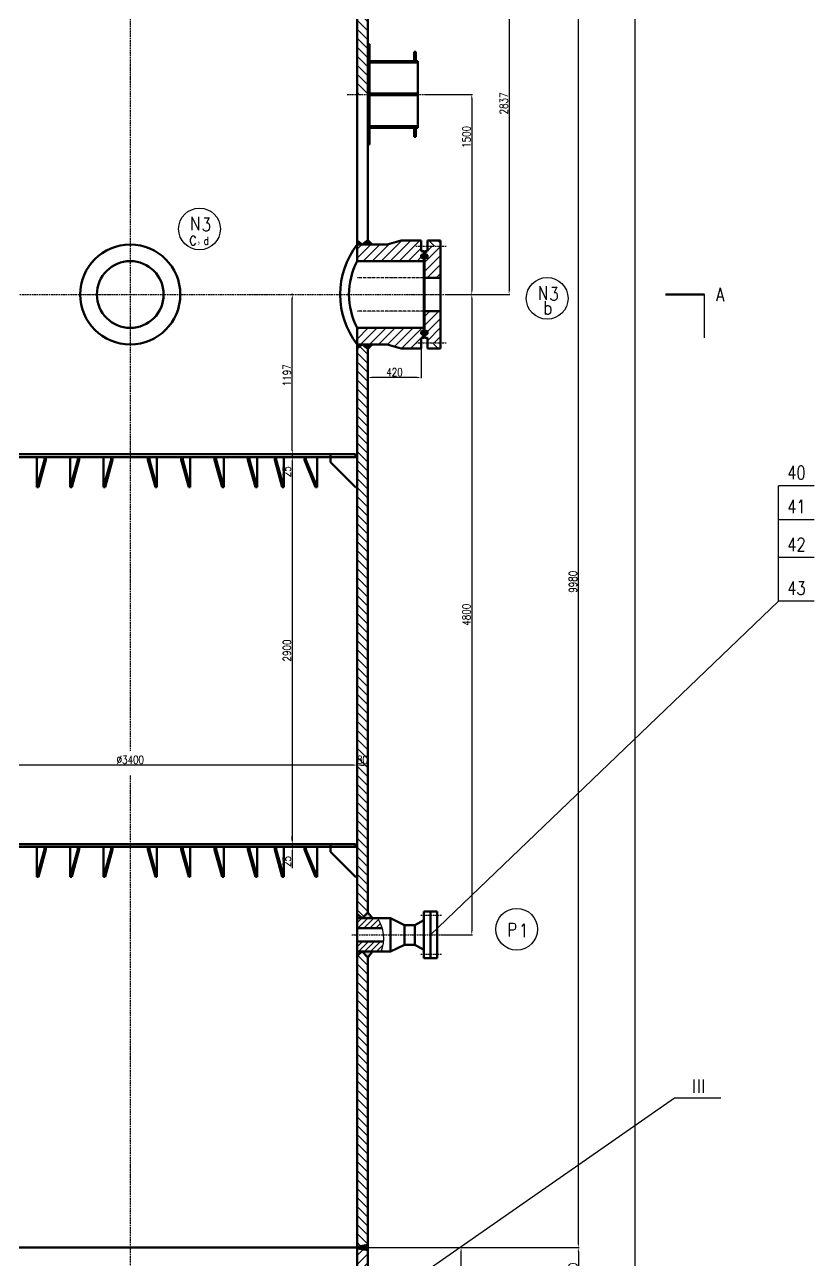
# Model space of a CAD drawing. Header units: millimetres. Extents: x -5045 to 12730, y -27160 to 3914.
# Drawn here: x 146 to 6062, y -10783 to -1523 of the extents above; entities that cross this region are included whole.
import ezdxf

# ---------------------------------------------------------------- set-up
doc = ezdxf.new("R2010")
doc.units = ezdxf.units.MM
doc.linetypes.add('ACAD_ISO05W100', pattern=[33, 24, -3, 0, -3, 0, -3])
doc.linetypes.add('ACAD_ISO10W100', pattern=[18, 12, -3, 0, -3])
for name, color, linetype in [('中心线', 1, 'ACAD_ISO10W100'), ('点划线', 4, 'ACAD_ISO05W100'), ('细实线', 3, 'Continuous')]:
    doc.layers.add(name, color=color, linetype=linetype)
doc.layers.add('轮廓线', color=6, linetype='Continuous', lineweight=50)
doc.styles.add('100', font='txt.shx', dxfattribs={"width": 0.8, "height": 100, "bigfont": 'gbcbig.shx'})
doc.styles.get("Standard").update_dxf_attribs({"font": 'txt.shx', "width": 0.8, "height": 60, "bigfont": 'gbcbig.shx'})
doc.dimstyles.new('ISO-25', dxfattribs={"dimtxt": 2.5, "dimasz": 30, "dimexe": 5, "dimexo": 2, "dimgap": 10, "dimtad": 1, "dimdsep": 46, "dimtxsty": 'Standard', "dimcen": 2.5, "dimadec": 0, "dimazin": 0, "dimtfac": 1, "dimtmove": 0, "dimatfit": 3, "dimfxl": 0, "dimarcsym": 0})
pattern_1 = [(45, (3730.025, -19757.98), (-33.67596, 33.67596), [])]
pattern_2 = [(135, (3730.025, -19757.98), (-33.67596, -33.67596), [])]

# ---------------------------------------------------------------- blocks, each defined once
blk = doc.blocks.new('*D4')
at = {"layer": 'Defpoints', "color": 0}
for p in [(2626.4, -708), (3294.8, -3545), (3775.4, -3545)]:
    blk.add_point(p, dxfattribs=at)
at = {"layer": '细实线', "color": 0, "lineweight": -2}
for p, q in [((2628.4, -708), (3780.4, -708)), ((3775.4, -738), (3775.4, -3515)), ((3296.8, -3545), (3780.4, -3545))]:
    blk.add_line(p, q, dxfattribs=at)
at = {"layer": '细实线', "color": 0}
for points in [[(3770.4, -738), (3780.4, -738), (3775.4, -708)], [(3770.4, -3515), (3780.4, -3515), (3775.4, -3545)]]:
    blk.add_solid(points, dxfattribs=at)
at = {"layer": '细实线', "color": 0, "insert": (3735.4, -2113), "char_height": 60, "attachment_point": 5, "rotation": 90}
blk.add_mtext('2837', dxfattribs=at)
blk = doc.blocks.new('*D6')
at = {"layer": 'Defpoints', "color": 0}
for p in [(3153.9, -2045), (3347, -3545), (3495.9, -3545)]:
    blk.add_point(p, dxfattribs=at)
at = {"layer": '细实线', "color": 0, "lineweight": -2}
for p, q in [((3155.9, -2045), (3500.9, -2045)), ((3495.9, -2075), (3495.9, -3515)), ((3349, -3545), (3500.9, -3545))]:
    blk.add_line(p, q, dxfattribs=at)
at = {"layer": '细实线', "color": 0}
for points in [[(3490.9, -2075), (3500.9, -2075), (3495.9, -2045)], [(3490.9, -3515), (3500.9, -3515), (3495.9, -3545)]]:
    blk.add_solid(points, dxfattribs=at)
at = {"layer": '细实线', "color": 0, "insert": (3455.9, -2363.8), "char_height": 60, "attachment_point": 5, "rotation": 90}
blk.add_mtext('1500', dxfattribs=at)
blk = doc.blocks.new('*D11')
at = {"layer": 'Defpoints', "color": 0}
for p in [(2545.1, -708), (4294.3, -708), (2636.7, -10688)]:
    blk.add_point(p, dxfattribs=at)
at = {"layer": '细实线', "color": 0, "lineweight": -2}
for p, q in [((2547.1, -708), (4299.3, -708)), ((4294.3, -10658), (4294.3, -738)), ((2638.7, -10688), (4299.3, -10688))]:
    blk.add_line(p, q, dxfattribs=at)
at = {"layer": '细实线', "color": 0}
for points in [[(4289.3, -738), (4299.3, -738), (4294.3, -708)], [(4289.3, -10658), (4299.3, -10658), (4294.3, -10688)]]:
    blk.add_solid(points, dxfattribs=at)
at = {"layer": '细实线', "color": 0, "insert": (4254.3, -5698), "char_height": 60, "attachment_point": 5, "rotation": 90}
blk.add_mtext('9980', dxfattribs=at)
blk = doc.blocks.new('*D12')
at = {"layer": 'Defpoints', "color": 0}
for p in [(2150.9, -3545), (2157.4, -3545), (2157.4, -4742)]:
    blk.add_point(p, dxfattribs=at)
at = {"layer": '细实线', "color": 0, "lineweight": -2}
for p, q in [((2155.4, -3545), (2145.9, -3545)), ((2150.9, -4712), (2150.9, -3575)), ((2155.4, -4742), (2145.9, -4742))]:
    blk.add_line(p, q, dxfattribs=at)
at = {"layer": '细实线', "color": 0}
for points in [[(2145.9, -3575), (2155.9, -3575), (2150.9, -3545)], [(2145.9, -4712), (2155.9, -4712), (2150.9, -4742)]]:
    blk.add_solid(points, dxfattribs=at)
at = {"layer": '细实线', "color": 0, "insert": (2110.9, -4150.4), "char_height": 60, "attachment_point": 5, "rotation": 90}
blk.add_mtext('1197', dxfattribs=at)
blk = doc.blocks.new('*D13')
at = {"layer": 'Defpoints', "color": 0}
for p in [(2150.9, -4742), (2150.9, -4763.4), (2150.9, -4763.4)]:
    blk.add_point(p, dxfattribs=at)
at = {"layer": '细实线', "color": 0, "lineweight": -2}
for p, q in [((2150.9, -4712), (2150.9, -4682)), ((2148.9, -4742), (2145.9, -4742)), ((2148.9, -4763.4), (2145.9, -4763.4)), ((2150.9, -4742), (2150.9, -4763.4)), ((2150.9, -4793.4), (2150.9, -4923.4))]:
    blk.add_line(p, q, dxfattribs=at)
at = {"layer": '细实线', "color": 0}
for points in [[(2145.9, -4712), (2155.9, -4712), (2150.9, -4742)], [(2145.9, -4793.4), (2155.9, -4793.4), (2150.9, -4763.4)]]:
    blk.add_solid(points, dxfattribs=at)
at = {"layer": '细实线', "color": 0, "insert": (2110.9, -4873.4), "char_height": 60, "attachment_point": 5, "rotation": 90}
blk.add_mtext('25', dxfattribs=at)
blk = doc.blocks.new('*D14')
at = {"layer": 'Defpoints', "color": 0}
for p in [(2150.9, -7663.4), (2150.9, -7684.8), (2150.9, -7684.8)]:
    blk.add_point(p, dxfattribs=at)
at = {"layer": '细实线', "color": 0, "lineweight": -2}
for p, q in [((2148.9, -7663.4), (2145.9, -7663.4)), ((2148.9, -7684.8), (2145.9, -7684.8)), ((2150.9, -7633.4), (2150.9, -7603.4)), ((2150.9, -7663.4), (2150.9, -7684.8)), ((2150.9, -7714.8), (2150.9, -7844.8))]:
    blk.add_line(p, q, dxfattribs=at)
at = {"layer": '细实线', "color": 0}
for points in [[(2145.9, -7633.4), (2155.9, -7633.4), (2150.9, -7663.4)], [(2145.9, -7714.8), (2155.9, -7714.8), (2150.9, -7684.8)]]:
    blk.add_solid(points, dxfattribs=at)
at = {"layer": '细实线', "color": 0, "insert": (2110.9, -7794.8), "char_height": 60, "attachment_point": 5, "rotation": 90}
blk.add_mtext('25', dxfattribs=at)
blk = doc.blocks.new('*D15')
at = {"layer": 'Defpoints', "color": 0}
for p in [(2150.9, -4763.4), (2150.9, -7663.4), (2150.9, -7663.4)]:
    blk.add_point(p, dxfattribs=at)
at = {"layer": '细实线', "color": 0, "lineweight": -2}
for p, q in [((2148.9, -4763.4), (2145.9, -4763.4)), ((2150.9, -4793.4), (2150.9, -7633.4)), ((2148.9, -7663.4), (2145.9, -7663.4))]:
    blk.add_line(p, q, dxfattribs=at)
at = {"layer": '细实线', "color": 0}
for points in [[(2145.9, -4793.4), (2155.9, -4793.4), (2150.9, -4763.4)], [(2145.9, -7633.4), (2155.9, -7633.4), (2150.9, -7663.4)]]:
    blk.add_solid(points, dxfattribs=at)
at = {"layer": '细实线', "color": 0, "insert": (2110.9, -6213.4), "char_height": 60, "attachment_point": 5, "rotation": 90}
blk.add_mtext('2900', dxfattribs=at)
blk = doc.blocks.new('*D16')
at = {"layer": 'Defpoints', "color": 0}
for p in [(2716.7, -7071.9), (2636.7, -7174.6), (2716.7, -7174.6)]:
    blk.add_point(p, dxfattribs=at)
at = {"layer": '细实线', "color": 0, "lineweight": -2}
for p, q in [((2636.7, -7172.6), (2636.7, -7066.9)), ((2666.7, -7071.9), (2686.7, -7071.9)), ((2716.7, -7172.6), (2716.7, -7066.9))]:
    blk.add_line(p, q, dxfattribs=at)
at = {"layer": '细实线', "color": 0}
for points in [[(2666.7, -7066.9), (2666.7, -7076.9), (2636.7, -7071.9)], [(2686.7, -7066.9), (2686.7, -7076.9), (2716.7, -7071.9)]]:
    blk.add_solid(points, dxfattribs=at)
at = {"layer": '细实线', "color": 0, "insert": (2676.7, -7031.9), "char_height": 60, "attachment_point": 5}
blk.add_mtext('80', dxfattribs=at)
blk = doc.blocks.new('*D17')
at = {"layer": 'Defpoints', "color": 0}
for p in [(4287, -10688), (3861.4, -11038), (4294.3, -11038)]:
    blk.add_point(p, dxfattribs=at)
at = {"layer": '细实线', "color": 0, "lineweight": -2}
for p, q in [((4289, -10688), (4299.3, -10688)), ((4294.3, -10718), (4294.3, -11008)), ((3863.4, -11038), (4299.3, -11038))]:
    blk.add_line(p, q, dxfattribs=at)
at = {"layer": '细实线', "color": 0}
for points in [[(4289.3, -10718), (4299.3, -10718), (4294.3, -10688)], [(4289.3, -11008), (4299.3, -11008), (4294.3, -11038)]]:
    blk.add_solid(points, dxfattribs=at)
at = {"layer": '细实线', "color": 0, "insert": (4254.3, -10863), "char_height": 60, "attachment_point": 5, "rotation": 90}
blk.add_mtext('350', dxfattribs=at)
blk = doc.blocks.new('*D21')
at = {"layer": 'Defpoints', "color": 0}
for p in [(1208.3, 944.5), (1208.3, -25361.9), (4716.6, -25361.9)]:
    blk.add_point(p, dxfattribs=at)
at = {"layer": '细实线', "color": 0, "lineweight": -2}
for p, q in [((1210.3, 944.5), (4721.6, 944.5)), ((4716.6, 914.5), (4716.6, -25331.9)), ((1210.3, -25361.9), (4721.6, -25361.9))]:
    blk.add_line(p, q, dxfattribs=at)
at = {"layer": '细实线', "color": 0}
for points in [[(4711.6, 914.5), (4721.6, 914.5), (4716.6, 944.5)], [(4711.6, -25331.9), (4721.6, -25331.9), (4716.6, -25361.9)]]:
    blk.add_solid(points, dxfattribs=at)
at = {"layer": '细实线', "color": 0, "insert": (4674.7, -12208.7), "char_height": 60, "attachment_point": 5, "rotation": 90}
blk.add_mtext('(约26321）', dxfattribs=at)
blk = doc.blocks.new('*D83')
at = {"layer": 'Defpoints', "color": 0}
for p in [(3298.3, -10688), (3415.4, -10688), (3298.3, -11971)]:
    blk.add_point(p, dxfattribs=at)
at = {"layer": '细实线', "color": 0, "lineweight": -2}
for p, q in [((3300.3, -10688), (3420.4, -10688)), ((3415.4, -11941), (3415.4, -10718)), ((3300.3, -11971), (3420.4, -11971))]:
    blk.add_line(p, q, dxfattribs=at)
at = {"layer": '细实线', "color": 0}
for points in [[(3410.4, -10718), (3420.4, -10718), (3415.4, -10688)], [(3410.4, -11941), (3420.4, -11941), (3415.4, -11971)]]:
    blk.add_solid(points, dxfattribs=at)
at = {"layer": '细实线', "color": 0, "insert": (3375.4, -11329.5), "char_height": 60, "attachment_point": 5, "rotation": 90}
blk.add_mtext('933', dxfattribs=at)
blk = doc.blocks.new('*D85')
at = {"layer": 'Defpoints', "color": 0}
for p in [(-763.3, -7071.9), (-763.3, -7071.9), (2636.7, -7071.9)]:
    blk.add_point(p, dxfattribs=at)
at = {"layer": '细实线', "color": 0, "lineweight": -2}
for p, q in [((-763.3, -7069.9), (-763.3, -7066.9)), ((2606.7, -7071.9), (-733.3, -7071.9)), ((2636.7, -7069.9), (2636.7, -7066.9))]:
    blk.add_line(p, q, dxfattribs=at)
at = {"layer": '细实线', "color": 0}
for points in [[(-733.3, -7066.9), (-733.3, -7076.9), (-763.3, -7071.9)], [(2606.7, -7066.9), (2606.7, -7076.9), (2636.7, -7071.9)]]:
    blk.add_solid(points, dxfattribs=at)
at = {"layer": '细实线', "color": 0, "insert": (936.7, -7031.9), "char_height": 60, "attachment_point": 5}
blk.add_mtext('%%C3400', dxfattribs=at)
blk = doc.blocks.new('*D86')
at = {"layer": 'Defpoints', "color": 0}
for p in [(3495.9, -3545), (3270.7, -8345), (3495.9, -8345)]:
    blk.add_point(p, dxfattribs=at)
at = {"layer": '细实线', "color": 0, "lineweight": -2}
for p, q in [((3493.9, -3545), (3490.9, -3545)), ((3495.9, -3575), (3495.9, -8315)), ((3272.7, -8345), (3500.9, -8345))]:
    blk.add_line(p, q, dxfattribs=at)
at = {"layer": '细实线', "color": 0}
for points in [[(3490.9, -3575), (3500.9, -3575), (3495.9, -3545)], [(3490.9, -8315), (3500.9, -8315), (3495.9, -8345)]]:
    blk.add_solid(points, dxfattribs=at)
at = {"layer": '细实线', "color": 0, "insert": (3455.9, -5945), "char_height": 60, "attachment_point": 5, "rotation": 90}
blk.add_mtext('4800', dxfattribs=at)
blk = doc.blocks.new('*D87')
at = {"layer": 'Defpoints', "color": 0}
for p in [(2716.7, -3951.8), (3116.3, -3950), (2716.7, -4167.2)]:
    blk.add_point(p, dxfattribs=at)
at = {"layer": '细实线', "color": 0, "lineweight": -2}
for p, q in [((2716.7, -3953.8), (2716.7, -4172.2)), ((3116.3, -3952), (3116.3, -4172.2)), ((3086.3, -4167.2), (2746.7, -4167.2))]:
    blk.add_line(p, q, dxfattribs=at)
at = {"layer": '细实线', "color": 0}
for points in [[(2746.7, -4162.2), (2746.7, -4172.2), (2716.7, -4167.2)], [(3086.3, -4162.2), (3086.3, -4172.2), (3116.3, -4167.2)]]:
    blk.add_solid(points, dxfattribs=at)
at = {"layer": '细实线', "color": 0, "insert": (2916.5, -4127.2), "char_height": 60, "attachment_point": 5}
blk.add_mtext('420', dxfattribs=at)
blk = doc.blocks.new('*D94')
at = {"layer": 'Defpoints', "color": 0}
for p in [(936.7, 1330.1), (297.7, 730.8), (830.3, -23.9), (936.7, -851), (936.7, -6965)]:
    blk.add_point(p, dxfattribs=at)
at = {"layer": '细实线', "color": 0, "lineweight": -2}
blk.add_arc((936.7, -851), 833.9, 92.06138, 109.93862, dxfattribs=at)
at = {"layer": '细实线', "color": 0}
for points in [[(654.2, -71.7), (650.6, -62.4), (624.4, -77.8)], [(906.7, -12.6), (906.8, -22.6), (936.7, -17.1)]]:
    blk.add_solid(points, dxfattribs=at)
at = {"layer": '细实线', "color": 0, "insert": (769.7, 8.5), "char_height": 60, "attachment_point": 5, "rotation": 11}
blk.add_mtext('22°', dxfattribs=at)
blk = doc.blocks.new('*D95')
at = {"layer": 'Defpoints', "color": 0}
for p in [(936.7, 1330.1), (1575.8, 730.8), (1147.9, -44.3), (936.7, -851), (936.7, -6965)]:
    blk.add_point(p, dxfattribs=at)
at = {"layer": '细实线', "color": 0, "lineweight": -2}
blk.add_arc((936.7, -851), 833.9, 70.06138, 87.93862, dxfattribs=at)
at = {"layer": '细实线', "color": 0}
for points in [[(966.7, -22.6), (966.8, -12.6), (936.7, -17.1)], [(1222.9, -62.4), (1219.3, -71.7), (1249.1, -77.8)]]:
    blk.add_solid(points, dxfattribs=at)
at = {"layer": '细实线', "color": 0, "insert": (1103.8, 8.5), "char_height": 60, "attachment_point": 5, "rotation": 349}
blk.add_mtext('22°', dxfattribs=at)

msp = doc.modelspace()

# ---------------------------------------------------------------- hatches: boundary and pattern name
at = {"layer": '细实线'}
h = msp.add_hatch(dxfattribs=at)
h.set_pattern_fill('ANSI31', scale=15, angle=90, style=0)
h.set_pattern_definition(pattern_2)
h.paths.add_polyline_path([(2716.742, -850.98), (2636.742, -850.98), (2636.742, -2044.98), (2716.742, -2044.98)])
h.paths.add_polyline_path([(2686.31, -715.184), (2669.881, -707.98), (2656.771, -707.98), (2636.742, -714.774), (2636.742, -850.98), (2716.742, -850.98)])
h.paths.add_polyline_path([(-763.25, -714.774), (-783.279, -707.98), (-796.389, -707.98), (-812.818, -715.184), (-843.25, -850.98), (-763.25, -850.98)])
h.paths.add_polyline_path([(-763.25, -850.98), (-843.25, -850.98), (-843.25, -1675.652), (-801.609, -1719.98), (-763.25, -1687.636)])
h.paths.add_polyline_path([(-763.25, -2002.324), (-801.609, -1969.98), (-843.25, -2014.308), (-843.25, -3138.128), (-800.842, -3169.98), (-763.25, -3141.356)])
h = msp.add_hatch(color=7, dxfattribs=at)
h.paths.add_polyline_path([(2716.742, -3138.128), (2674.334, -3169.98), (2749.242, -3169.98)])
h.paths.add_polyline_path([(2636.742, -3141.356), (2636.742, -3169.98), (2674.334, -3169.98)])
h = msp.add_hatch(dxfattribs=at)
h.set_pattern_fill('ANSI31', scale=15, style=0)
h.set_pattern_definition(pattern_1)
h.paths.add_polyline_path([(3136.742, -3294.98), (3136.742, -3275.193), (3117.675, -3266.607), (3117.675, -3258.251), (3117.675, -3249.896), (3136.742, -3241.309), (3136.742, -3219.98), (3116.346, -3219.98), (3116.346, -3139.98), (2966.346, -3139.98), (2861.742, -3169.98), (2636.742, -3169.98), (2636.742, -3294.98)])
h.paths.add_polyline_path([(3261.742, -3419.98), (3261.742, -3182.68), (3163.138, -3182.68), (3163.138, -3219.98), (3142.742, -3219.98), (3142.742, -3241.309), (3145.742, -3241.309), (3164.809, -3249.896), (3164.809, -3258.251), (3164.809, -3266.607), (3145.742, -3275.193), (3142.742, -3275.193), (3142.742, -3419.98)])
h.paths.add_polyline_path([(3261.742, -3907.279), (3261.742, -3669.98), (3142.742, -3669.98), (3142.742, -3814.767), (3145.742, -3814.767), (3164.809, -3823.353), (3164.809, -3831.708), (3164.809, -3840.064), (3145.742, -3848.65), (3142.742, -3848.65), (3142.742, -3869.98), (3163.138, -3869.98), (3163.138, -3907.279)])
h.paths.add_polyline_path([(2636.742, -3794.98), (2636.742, -3919.98), (2861.742, -3919.98), (2966.346, -3949.98), (3116.346, -3949.98), (3116.346, -3869.98), (3136.742, -3869.98), (3136.742, -3848.65), (3117.675, -3840.064), (3117.675, -3831.708), (3117.675, -3823.353), (3136.742, -3814.767), (3136.742, -3794.98)])
h = msp.add_hatch(dxfattribs=at)
h.set_pattern_fill('ANSI31', scale=15, angle=90, style=0)
h.set_pattern_definition([(135, (2636.74, -3544.98), (-33.676, -33.676), [])])
h.paths.add_polyline_path([(3261.742, -3139.98), (3163.138, -3139.98), (3163.138, -3182.68), (3261.742, -3182.68)])
h.paths.add_polyline_path([(3261.742, -3907.279), (3163.138, -3907.279), (3163.138, -3949.98), (3261.742, -3949.98)])
h = msp.add_hatch(dxfattribs=at)
h.set_pattern_fill('ANSI31', angle=90, style=0)
h.set_pattern_definition([(135, (3145.742, -3514.459), (-2.245064, -2.245064), [])])
h.paths.add_polyline_path([(3117.675, -3249.896), (3117.675, -3258.251), (3136.742, -3258.251), (3136.742, -3241.309)])
h.paths.add_polyline_path([(3117.675, -3258.251), (3117.675, -3266.607), (3136.742, -3275.193), (3136.742, -3258.251)])
h.paths.add_polyline_path([(3136.742, -3258.251), (3136.742, -3275.193), (3145.742, -3275.193), (3145.742, -3258.251)])
h.paths.add_polyline_path([(3136.742, -3241.309), (3136.742, -3258.251), (3145.742, -3258.251), (3145.742, -3241.309)])
h.paths.add_polyline_path([(3145.742, -3241.309), (3145.742, -3258.251), (3164.809, -3258.251), (3164.809, -3249.896)])
h.paths.add_polyline_path([(3145.742, -3258.251), (3145.742, -3275.193), (3164.809, -3266.607), (3164.809, -3258.251)])
h = msp.add_hatch(dxfattribs=at)
h.set_pattern_fill('ANSI31', angle=90, style=0)
h.set_pattern_definition([(225, (3145.742, -3575.5003), (-2.245064, 2.245064), [])])
h.paths.add_polyline_path([(3117.675, -3840.064), (3117.675, -3831.708), (3136.742, -3831.708), (3136.742, -3848.65)])
h.paths.add_polyline_path([(3117.675, -3831.708), (3117.675, -3823.353), (3136.742, -3814.767), (3136.742, -3831.708)])
h.paths.add_polyline_path([(3136.742, -3831.708), (3136.742, -3814.767), (3145.742, -3814.767), (3145.742, -3831.708)])
h.paths.add_polyline_path([(3136.742, -3848.65), (3136.742, -3831.708), (3145.742, -3831.708), (3145.742, -3848.65)])
h.paths.add_polyline_path([(3145.742, -3848.65), (3145.742, -3831.708), (3164.809, -3831.708), (3164.809, -3840.064)])
h.paths.add_polyline_path([(3145.742, -3831.708), (3145.742, -3814.767), (3164.809, -3823.353), (3164.809, -3831.708)])
h = msp.add_hatch(dxfattribs=at)
h.set_pattern_fill('ANSI31', scale=15, angle=90, style=0)
h.set_pattern_definition(pattern_2)
h.paths.add_polyline_path([(2636.742, -3948.603), (2636.743, -8187.637), (2675.1, -8219.98), (2716.742, -8175.652), (2716.742, -3951.831), (2674.334, -3919.98)])
h.paths.add_polyline_path([(-763.25, -5587.636), (-763.25, -3948.603), (-800.842, -3919.98), (-843.25, -3951.831), (-843.25, -5575.652), (-801.609, -5619.98)])
h.paths.add_polyline_path([(-763.25, -8187.636), (-763.25, -5902.324), (-801.609, -5869.98), (-843.25, -5914.308), (-843.25, -8175.652), (-801.609, -8219.98)])
h.paths.add_polyline_path([(2625.742, -6986.948), (2727.742, -6986.948), (2727.742, -7076.948), (2625.742, -7076.948)], flags=9)
h = msp.add_hatch(color=7, dxfattribs=at)
h.paths.add_polyline_path([(2716.742, -3951.831), (2749.242, -3919.98), (2674.334, -3919.98)])
h.paths.add_polyline_path([(2636.742, -3919.98), (2636.742, -3948.603), (2674.334, -3919.98)])
h = msp.add_hatch(color=7, dxfattribs=at)
h.paths.add_polyline_path([(2636.742, -8187.636), (2675.1, -8219.98), (2636.742, -8219.98)])
h.paths.add_polyline_path([(2716.742, -8175.652), (2753.029, -8219.98), (2675.1, -8219.98)])
h.paths.add_polyline_path([(2675.1, -8469.98), (2753.029, -8469.98), (2716.742, -8514.308)])
h.paths.add_polyline_path([(2636.742, -8469.98), (2675.1, -8469.98), (2636.742, -8502.324)])
h = msp.add_hatch(dxfattribs=at)
h.set_pattern_fill('ANSI31', scale=10, angle=90, style=0)
h.set_pattern_definition([(45, (2636.742, -8344.98), (22.4506, -22.4506), [])])
h.paths.add_polyline_path([(2636.742, -8219.98), (2791.421, -8219.98, -0.07566697), (2825.693, -8294.98), (2636.742, -8294.98)])
h.paths.add_polyline_path([(2636.742, -8394.98), (2835.046, -8394.98, -0.07066786), (2817.314, -8469.98), (2636.742, -8469.98)])
h = msp.add_hatch(dxfattribs=at)
h.set_pattern_fill('ANSI31', scale=15, angle=90, style=0)
h.set_pattern_definition(pattern_2)
h.paths.add_polyline_path([(-763.25, -10302.324), (-801.609, -10269.98), (-843.25, -10314.308), (-843.25, -10667.684), (-763.25, -10681.623)])
h.paths.add_polyline_path([(-763.25, -8502.324), (-801.609, -8469.98), (-843.25, -8514.308), (-843.25, -9975.652), (-801.609, -10019.98), (-763.25, -9987.636)])
h.paths.add_polyline_path([(2716.746, -8514.312), (2675.1, -8469.98), (2636.743, -8502.323), (2636.744, -10681.623), (2716.746, -10667.683)])
h = msp.add_hatch(dxfattribs=at)
h.set_pattern_fill('ANSI31', scale=15, style=0)
h.set_pattern_definition(pattern_1)
h.paths.add_polyline_path([(-686.089, -10928.567), (-763.25, -10862.98), (-763.25, -10694.336), (-843.25, -10708.276), (-843.25, -11017.684), (-763.25, -11031.623), (-763.25, -11011.485, -0.64394928), (-730.299, -10995.984), (-676.139, -11042.02)])
h.paths.add_polyline_path([(2716.746, -10708.276), (2636.744, -10694.336), (2636.744, -10862.978), (2559.58, -10928.567), (2549.63, -11042.02), (2603.791, -10995.984, -0.63930925), (2636.744, -11011.223), (2636.744, -11031.623), (2716.746, -11017.683)])
msp.add_hatch(color=7, dxfattribs=at).paths.add_polyline_path([(2716.742, -10667.684), (2716.742, -10708.276), (2636.742, -10694.336), (2636.742, -10681.623)])

# ---------------------------------------------------------------- linework, layer by layer
at = {"layer": '中心线', "color": 7}
for p, q in [((936.746, 1330.082), (936.746, -6965.008)), ((2561.702, -2044.98), (3153.888, -2044.98)), ((3075.557, -3182.68), (3305.87, -3182.68)), ((3168.932, -3258.251), (3112.724, -3258.251)), ((-1538.982, -3544.98), (3294.82, -3544.98)), ((3168.932, -3831.708), (3112.724, -3831.708)), ((3075.557, -3907.279), (3305.87, -3907.279)), ((936.746, -7149.921), (936.746, -11353.461)), ((3269.729, -8198.996), (3107.116, -8198.996)), ((2596.757, -8344.98), (3270.692, -8344.98)), ((2596.757, -8344.98), (3270.692, -8344.98)), ((3269.729, -8490.963), (3107.116, -8490.963))]:
    msp.add_line(p, q, dxfattribs=at)
at = {"layer": '点划线', "color": 7}
for p, q in [((3136.742, -3419.98), (2636.742, -3419.98)), ((3136.742, -3669.98), (2636.742, -3669.98))]:
    msp.add_line(p, q, dxfattribs=at)
at = {"layer": '细实线', "color": 7}
for p, q in [((6062.382, -4978.481), (5793.747, -4978.481)), ((5793.747, -5843), (5793.747, -4978.481)), ((6062.382, -5233.248), (5793.747, -5233.248)), ((6062.382, -5516.7), (5793.747, -5516.7)), ((3186.742, -8344.98), (5793.747, -5843)), ((6062.382, -5843), (5793.747, -5843)), ((1872.28, -11752.263), (5014.476, -9566.879)), ((5014.476, -9566.879), (5363.267, -9566.879))]:
    msp.add_line(p, q, dxfattribs=at)
for centre in [(1455.262, -3053.773), (4060.932, -3573.771), (3832.319, -8302.074)]:
    msp.add_circle(centre, 156.4, dxfattribs=at)
msp.add_arc((2562.179, -8370.064), 274.002, 338.6136797, 33.212679, dxfattribs=at)
at = {"layer": '轮廓线', "color": 7}
for p, q in [((2636.742, -714.774), (2636.742, -3294.98)), ((2716.742, -850.98), (2716.742, -3138.128)), ((2716.742, -1669.98), (2728.644, -1669.98)), ((2728.644, -1669.98), (2728.644, -2044.98)), ((3075.423, -1727.249), (3064.452, -1727.249)), ((3064.452, -1727.249), (3064.452, -1794.98)), ((3075.423, -1794.98), (3075.423, -1727.249)), ((2728.644, -1794.98), (3091.742, -1794.98)), ((2728.644, -1806.98), (3091.742, -1806.98)), ((3091.742, -1794.98), (3091.742, -2044.98)), ((2728.644, -2038.98), (3091.742, -2038.98)), ((2728.644, -2419.98), (2728.644, -2044.98)), ((2728.644, -2050.98), (3091.742, -2050.98)), ((2728.644, -2050.98), (3091.742, -2050.98)), ((3091.742, -2294.98), (3091.742, -2044.98)), ((2728.644, -2282.98), (3091.742, -2282.98)), ((2728.644, -2294.98), (3091.742, -2294.98)), ((3064.452, -2362.71), (3064.452, -2294.98)), ((3075.423, -2294.98), (3075.423, -2362.71)), ((3075.423, -2362.71), (3064.452, -2362.71)), ((2716.742, -2419.98), (2728.644, -2419.98)), ((2636.742, -3141.356), (2674.334, -3169.98)), ((2674.334, -3169.98), (2716.742, -3138.128)), ((2716.742, -3138.128), (2749.242, -3169.98)), ((2861.742, -3169.98), (2966.346, -3139.98)), ((3116.346, -3139.98), (2966.346, -3139.98)), ((3116.346, -3219.98), (3116.346, -3139.98)), ((3163.138, -3219.98), (3163.138, -3139.98)), ((3163.138, -3139.98), (3261.742, -3139.98)), ((3261.742, -3544.98), (3261.742, -3139.98)), ((2636.742, -3169.98), (2861.742, -3169.98)), ((3136.742, -3219.98), (3116.346, -3219.98)), ((3136.742, -3241.309), (3136.742, -3219.98)), ((3163.138, -3219.98), (3142.742, -3219.98)), ((3142.742, -3241.309), (3142.742, -3219.98)), ((2636.742, -3294.98), (3136.742, -3294.98)), ((3117.675, -3249.896), (3136.742, -3241.309)), ((3117.675, -3258.251), (3117.675, -3249.896)), ((3117.675, -3258.251), (3117.675, -3266.607)), ((3117.675, -3266.607), (3136.742, -3275.193)), ((3136.742, -3241.309), (3145.742, -3241.309)), ((3136.742, -3544.98), (3136.742, -3275.193)), ((3136.742, -3275.193), (3145.742, -3275.193)), ((3142.742, -3544.98), (3142.742, -3275.193)), ((3164.809, -3249.896), (3145.742, -3241.309)), ((3164.809, -3266.607), (3145.742, -3275.193)), ((3164.809, -3258.251), (3164.809, -3249.896)), ((3164.809, -3258.251), (3164.809, -3266.607)), ((3142.742, -3419.98), (3261.742, -3419.98)), ((3136.742, -3544.98), (3136.742, -3814.767)), ((3142.742, -3544.98), (3142.742, -3814.767)), ((3261.742, -3544.98), (3261.742, -3949.98)), ((4948.201, -3544.98), (5239.069, -3544.98)), ((3142.742, -3669.98), (3261.742, -3669.98)), ((2636.742, -3794.98), (3136.742, -3794.98)), ((2636.742, -3794.98), (2636.744, -10862.978)), ((3116.346, -3869.98), (3116.346, -3949.98)), ((3136.742, -3869.98), (3116.346, -3869.98)), ((3117.675, -3823.353), (3136.742, -3814.767)), ((3117.675, -3831.708), (3117.675, -3823.353)), ((3117.675, -3831.708), (3117.675, -3840.064)), ((3117.675, -3840.064), (3136.742, -3848.65)), ((3136.742, -3814.767), (3145.742, -3814.767)), ((3136.742, -3848.65), (3136.742, -3869.98)), ((3136.742, -3848.65), (3145.742, -3848.65)), ((3142.742, -3848.65), (3142.742, -3869.98)), ((3163.138, -3869.98), (3142.742, -3869.98)), ((3164.809, -3823.353), (3145.742, -3814.767)), ((3164.809, -3840.064), (3145.742, -3848.65)), ((3163.138, -3869.98), (3163.138, -3949.98)), ((3164.809, -3831.708), (3164.809, -3823.353)), ((3164.809, -3831.708), (3164.809, -3840.064)), ((2636.742, -3919.98), (2861.742, -3919.98)), ((2636.742, -3948.603), (2674.334, -3919.98)), ((2674.334, -3919.98), (2716.742, -3951.831)), ((2716.742, -3951.831), (2749.242, -3919.98)), ((2716.742, -3951.831), (2716.742, -8175.652)), ((2861.742, -3919.98), (2966.346, -3949.98)), ((3116.346, -3949.98), (2966.346, -3949.98)), ((3163.138, -3949.98), (3261.742, -3949.98)), ((-763.25, -4763.377), (936.746, -4763.377)), ((936.746, -4741.98), (-751.363, -4741.98)), ((236.746, -4763.377), (236.746, -4988.377)), ((236.746, -4988.377), (292.969, -4783.702)), ((248.454, -4988.377), (304.676, -4783.702)), ((292.969, -4783.702), (292.969, -4763.377)), ((304.676, -4783.702), (304.676, -4763.377)), ((486.746, -4763.377), (486.746, -4988.377)), ((486.746, -4988.377), (542.969, -4783.702)), ((498.454, -4988.377), (554.676, -4783.702)), ((542.969, -4783.702), (542.969, -4763.377)), ((554.676, -4783.702), (554.676, -4763.377)), ((736.746, -4763.377), (736.746, -4988.377)), ((736.746, -4988.377), (792.969, -4783.702)), ((748.454, -4988.377), (804.676, -4783.702)), ((792.969, -4783.702), (792.969, -4763.377)), ((804.676, -4783.702), (804.676, -4763.377)), ((936.746, -4741.98), (2624.854, -4741.98)), ((2636.742, -4763.377), (936.746, -4763.377)), ((1068.815, -4783.702), (1068.815, -4763.377)), ((1125.038, -4988.377), (1068.815, -4783.702)), ((1080.523, -4783.702), (1080.523, -4763.377)), ((1136.746, -4988.377), (1080.523, -4783.702)), ((1136.746, -4763.377), (1136.746, -4988.377)), ((1318.815, -4783.702), (1318.815, -4763.377)), ((1375.038, -4988.377), (1318.815, -4783.702)), ((1330.523, -4783.702), (1330.523, -4763.377)), ((1386.746, -4988.377), (1330.523, -4783.702)), ((1386.746, -4763.377), (1386.746, -4988.377)), ((1568.815, -4783.702), (1568.815, -4763.377)), ((1625.038, -4988.377), (1568.815, -4783.702)), ((1580.523, -4783.702), (1580.523, -4763.377)), ((1636.746, -4988.377), (1580.523, -4783.702)), ((1636.746, -4763.377), (1636.746, -4988.377)), ((1818.815, -4783.702), (1818.815, -4763.377)), ((1875.038, -4988.377), (1818.815, -4783.702)), ((1830.523, -4783.702), (1830.523, -4763.377)), ((1886.746, -4988.377), (1830.523, -4783.702)), ((1886.746, -4763.377), (1886.746, -4988.377)), ((2018.815, -4783.702), (2018.815, -4763.377)), ((2075.038, -4988.377), (2018.815, -4783.702)), ((2030.523, -4783.702), (2030.523, -4763.377)), ((2086.746, -4988.377), (2030.523, -4783.702)), ((2086.746, -4763.377), (2086.746, -4988.377)), ((2241.553, -4783.702), (2241.553, -4763.377)), ((2325.038, -4988.377), (2241.553, -4783.702)), ((2253.261, -4783.702), (2253.261, -4763.377)), ((2336.746, -4988.377), (2253.261, -4783.702)), ((2336.746, -4763.377), (2336.746, -4988.377)), ((2436.742, -4801.779), (2436.742, -4741.98)), ((2624.854, -4988.377), (2436.742, -4801.779)), ((2624.854, -4741.98), (2624.854, -4763.377)), ((236.746, -4988.377), (248.454, -4988.377)), ((486.746, -4988.377), (498.454, -4988.377)), ((736.746, -4988.377), (748.454, -4988.377)), ((1136.746, -4988.377), (1125.038, -4988.377)), ((1386.746, -4988.377), (1375.038, -4988.377)), ((1636.746, -4988.377), (1625.038, -4988.377)), ((1886.746, -4988.377), (1875.038, -4988.377)), ((2086.746, -4988.377), (2075.038, -4988.377)), ((2336.746, -4988.377), (2325.038, -4988.377)), ((2624.854, -4988.377), (2636.742, -4988.377)), ((-763.25, -7684.774), (936.746, -7684.774)), ((936.746, -7663.377), (-751.363, -7663.377)), ((236.746, -7684.774), (236.746, -7909.774)), ((292.969, -7705.099), (292.969, -7684.774)), ((304.676, -7705.099), (304.676, -7684.774)), ((486.746, -7684.774), (486.746, -7909.774)), ((542.969, -7705.099), (542.969, -7684.774)), ((554.676, -7705.099), (554.676, -7684.774)), ((736.746, -7684.774), (736.746, -7909.774)), ((792.969, -7705.099), (792.969, -7684.774)), ((804.676, -7705.099), (804.676, -7684.774)), ((936.746, -7663.377), (2624.854, -7663.377)), ((2636.742, -7684.774), (936.746, -7684.774)), ((1068.815, -7705.099), (1068.815, -7684.774)), ((1080.523, -7705.099), (1080.523, -7684.774)), ((1136.746, -7684.774), (1136.746, -7909.774)), ((1318.815, -7705.099), (1318.815, -7684.774)), ((1330.523, -7705.099), (1330.523, -7684.774)), ((1386.746, -7684.774), (1386.746, -7909.774)), ((1568.815, -7705.099), (1568.815, -7684.774)), ((1580.523, -7705.099), (1580.523, -7684.774)), ((1636.746, -7684.774), (1636.746, -7909.774)), ((1818.815, -7705.099), (1818.815, -7684.774)), ((1830.523, -7705.099), (1830.523, -7684.774)), ((1886.746, -7684.774), (1886.746, -7909.774)), ((2018.815, -7705.099), (2018.815, -7684.774)), ((2030.523, -7705.099), (2030.523, -7684.774)), ((2086.746, -7684.774), (2086.746, -7909.774)), ((2241.553, -7705.099), (2241.553, -7684.774)), ((2253.261, -7705.099), (2253.261, -7684.774)), ((2336.746, -7684.774), (2336.746, -7909.774)), ((2436.742, -7723.177), (2436.742, -7663.377)), ((2624.854, -7663.377), (2624.854, -7684.774)), ((236.746, -7909.774), (292.969, -7705.099)), ((248.454, -7909.774), (304.676, -7705.099)), ((486.746, -7909.774), (542.969, -7705.099)), ((498.454, -7909.774), (554.676, -7705.099)), ((736.746, -7909.774), (792.969, -7705.099)), ((748.454, -7909.774), (804.676, -7705.099)), ((1125.038, -7909.774), (1068.815, -7705.099)), ((1136.746, -7909.774), (1080.523, -7705.099)), ((1375.038, -7909.774), (1318.815, -7705.099)), ((1386.746, -7909.774), (1330.523, -7705.099)), ((1625.038, -7909.774), (1568.815, -7705.099)), ((1636.746, -7909.774), (1580.523, -7705.099)), ((1875.038, -7909.774), (1818.815, -7705.099)), ((1886.746, -7909.774), (1830.523, -7705.099)), ((2075.038, -7909.774), (2018.815, -7705.099)), ((2086.746, -7909.774), (2030.523, -7705.099)), ((2325.038, -7909.774), (2241.553, -7705.099)), ((2336.746, -7909.774), (2253.261, -7705.099)), ((2624.854, -7909.774), (2436.742, -7723.177)), ((236.746, -7909.774), (248.454, -7909.774)), ((486.746, -7909.774), (498.454, -7909.774)), ((736.746, -7909.774), (748.454, -7909.774)), ((1136.746, -7909.774), (1125.038, -7909.774)), ((1386.746, -7909.774), (1375.038, -7909.774)), ((1636.746, -7909.774), (1625.038, -7909.774)), ((1886.746, -7909.774), (1875.038, -7909.774)), ((2086.746, -7909.774), (2075.038, -7909.774)), ((2336.746, -7909.774), (2325.038, -7909.774)), ((2624.854, -7909.774), (2636.742, -7909.774)), ((2675.1, -8219.98), (2636.742, -8187.636)), ((2636.742, -8219.98), (2886.742, -8219.98)), ((2716.742, -8175.652), (2675.1, -8219.98)), ((2753.029, -8219.98), (2716.742, -8175.652)), ((2886.742, -8219.98), (2886.742, -8344.98)), ((2886.742, -8219.98), (2992.225, -8271.139)), ((3068.388, -8271.139), (3136.742, -8234.075)), ((3236.742, -8169.98), (3136.742, -8169.98)), ((3136.742, -8169.98), (3136.742, -8344.98)), ((3186.742, -8169.98), (3186.742, -8344.98)), ((3236.742, -8344.98), (3236.742, -8169.98)), ((2636.742, -8294.98), (2825.693, -8294.98)), ((2992.225, -8271.139), (3068.388, -8271.139)), ((2992.225, -8271.139), (2992.225, -8344.98)), ((3068.388, -8271.139), (3068.388, -8344.98)), ((2636.742, -8394.98), (2835.046, -8394.98)), ((2886.742, -8469.98), (2886.742, -8344.98)), ((2886.742, -8469.98), (2992.225, -8418.82)), ((2992.225, -8418.82), (2992.225, -8344.98)), ((2992.225, -8418.82), (3068.388, -8418.82)), ((3068.388, -8418.82), (3068.388, -8344.98)), ((3068.388, -8418.82), (3136.742, -8455.884)), ((3136.742, -8519.98), (3136.742, -8344.98)), ((3186.742, -8519.98), (3186.742, -8344.98)), ((3236.742, -8344.98), (3236.742, -8519.98)), ((2636.742, -8469.98), (2886.742, -8469.98)), ((2675.1, -8469.98), (2636.742, -8502.324)), ((2716.742, -8514.308), (2675.1, -8469.98)), ((2753.029, -8469.98), (2716.742, -8514.308)), ((2716.746, -8514.303), (2716.746, -11037.98)), ((3236.742, -8519.98), (3136.742, -8519.98)), ((936.746, -10687.98), (-843.25, -10687.98)), ((936.746, -10687.98), (2636.742, -10687.98)), ((2636.742, -10681.623), (2716.742, -10667.684)), ((2636.742, -10694.336), (2716.742, -10708.276))]:
    msp.add_line(p, q, dxfattribs=at)
for radius in [375, 250]:
    msp.add_circle((936.746, -3544.98), radius, dxfattribs=at)
for centre, radius, start, end in [((3128.896, -3544.98), 618.741, 142.6941945, 217.3058055), ((3118.536, -3544.98), 542.794, 152.575463, 207.424537)]:
    msp.add_arc(centre, radius, start, end, dxfattribs=at)

# ---------------------------------------------------------------- texts
at = {"layer": '细实线', "color": 7, "style": '100', "width": 0.8}
for s, p in [('N', (1385.46, -3063.716)), ('3', (1472.418, -3070.763)), ('c', (1375.743, -3174.129)), ('N', (3991.13, -3583.714)), ('3', (4078.088, -3590.761)), ('A', (5326.364, -3594.641)), ('b', (4033.038, -3694.127)), ('40', (5860.348, -4930.161)), ('41', (5860.348, -5184.929)), ('42', (5860.348, -5468.38)), ('43', (5860.348, -5794.681)), ('P', (3762.517, -8355.453)), ('1', (3849.475, -8362.5)), ('I', (5145.976, -9527.358)), ('I', (5182.602, -9527.744)), ('I', (5216.274, -9528.624))]:
    msp.add_text(s, height=100, dxfattribs=at).set_placement(p)
at = {"layer": '细实线', "color": 7, "width": 0.8}
msp.add_text('，d', height=60, dxfattribs=at).set_placement((1439.311, -3172.843))

# ---------------------------------------------------------------- dimensions: what is measured, and where the dimension line sits
at = {"layer": '细实线', "color": 7}
for base, line2, picture, middle in [((830.307, -23.911), ((936.746, -850.98), (297.667, 730.796)), '*D94', (769.684, 8.478)), ((1147.883, -44.262), ((936.746, -850.98), (1575.825, 730.796)), '*D95', (1103.807, 8.478))]:
    dim = msp.add_angular_dim_2l(base=base, line1=((936.746, 1330.082), (936.746, -6965.008)), line2=line2, dimstyle='ISO-25', dxfattribs=at)
    dim.commit()
    dim.dimension.update_dxf_attribs({"geometry": picture, "text_midpoint": middle})
for base, p1, p2, text, picture, middle in [((4716.639, -25361.878), (1208.273, 944.52), (1208.273, -25361.878), '(约26321）', '*D21', (4674.654, -12208.679)), ((3415.368, -10687.98), (3298.284, -11970.98), (3298.284, -10687.98), '933', '*D83', (3375.368, -11329.48))]:
    dim = msp.add_linear_dim(base=base, p1=p1, p2=p2, angle=90, text=text, dimstyle='ISO-25', dxfattribs=at)
    dim.commit()
    dim.dimension.update_dxf_attribs({"geometry": picture, "text_midpoint": middle})
for base, p1, p2, picture, middle in [((4294.309, -707.98), (2636.742, -10687.98), (2545.129, -707.98), '*D11', (4254.309, -5697.98)), ((3495.863, -8344.98), (3495.863, -3544.98), (3270.692, -8344.98), '*D86', (3455.863, -5944.98)), ((2150.918, -7663.377), (2150.918, -4763.377), (2150.918, -7663.377), '*D15', (2110.918, -6213.377)), ((4294.309, -11037.98), (4286.962, -10687.98), (3861.433, -11037.98), '*D17', (4254.309, -10862.98))]:
    dim = msp.add_linear_dim(base=base, p1=p1, p2=p2, angle=90, dimstyle='ISO-25', dxfattribs=at)
    dim.commit()
    dim.dimension.update_dxf_attribs({"geometry": picture, "text_midpoint": middle})
for base, p1, p2, picture, middle in [((3775.409, -3544.98), (2626.391, -707.98), (3294.82, -3544.98), '*D4', (3775.409, -2113.038)), ((3495.863, -3544.98), (3153.888, -2044.98), (3347.029, -3544.98), '*D6', (3495.863, -2363.805)), ((2150.918, -3544.98), (2157.417, -4741.98), (2157.417, -3544.98), '*D12', (2150.918, -4150.353))]:
    dim = msp.add_linear_dim(base=base, p1=p1, p2=p2, angle=90, dimstyle='ISO-25', dxfattribs=at)
    dim.commit()
    dim.dimension.update_dxf_attribs({"geometry": picture, "text_midpoint": middle, "dimtype": 160})
for base, p1, p2, text, picture, middle in [((2716.742, -4167.18), (3116.346, -3949.98), (2716.742, -3951.831), '420', '*D87', (2916.544, -4127.18)), ((-763.25, -7071.949), (2636.743, -7071.949), (-763.25, -7071.949), '%%C3400', '*D85', (936.746, -7031.949))]:
    dim = msp.add_linear_dim(base=base, p1=p1, p2=p2, text=text, dimstyle='ISO-25', dxfattribs=at)
    dim.commit()
    dim.dimension.update_dxf_attribs({"geometry": picture, "text_midpoint": middle})
for base, p1, p2, picture, middle in [((2150.918, -4763.377), (2150.918, -4741.98), (2150.918, -4763.377), '*D13', (2150.918, -4873.377)), ((2150.918, -7684.774), (2150.918, -7663.377), (2150.918, -7684.774), '*D14', (2150.918, -7794.774))]:
    dim = msp.add_linear_dim(base=base, p1=p1, p2=p2, angle=90, text='25', dimstyle='ISO-25', dxfattribs=at)
    dim.commit()
    dim.dimension.update_dxf_attribs({"geometry": picture, "text_midpoint": middle, "dimtype": 160})
dim = msp.add_linear_dim(base=(2716.742, -7071.948), p1=(2636.742, -7174.632), p2=(2716.742, -7174.632), dimstyle='ISO-25', dxfattribs=at)
dim.commit()
dim.dimension.update_dxf_attribs({"geometry": '*D16', "text_midpoint": (2676.742, -7071.948), "dimtype": 160})

# ---------------------------------------------------------------- leaders
msp.add_leader([(5239.069, -3868.547), (5239.069, -3544.98)], dimstyle='ISO-25', override={"dimgap": 10, "dimtad": 0}, dxfattribs=at)

doc.saveas('drawing.dxf')
